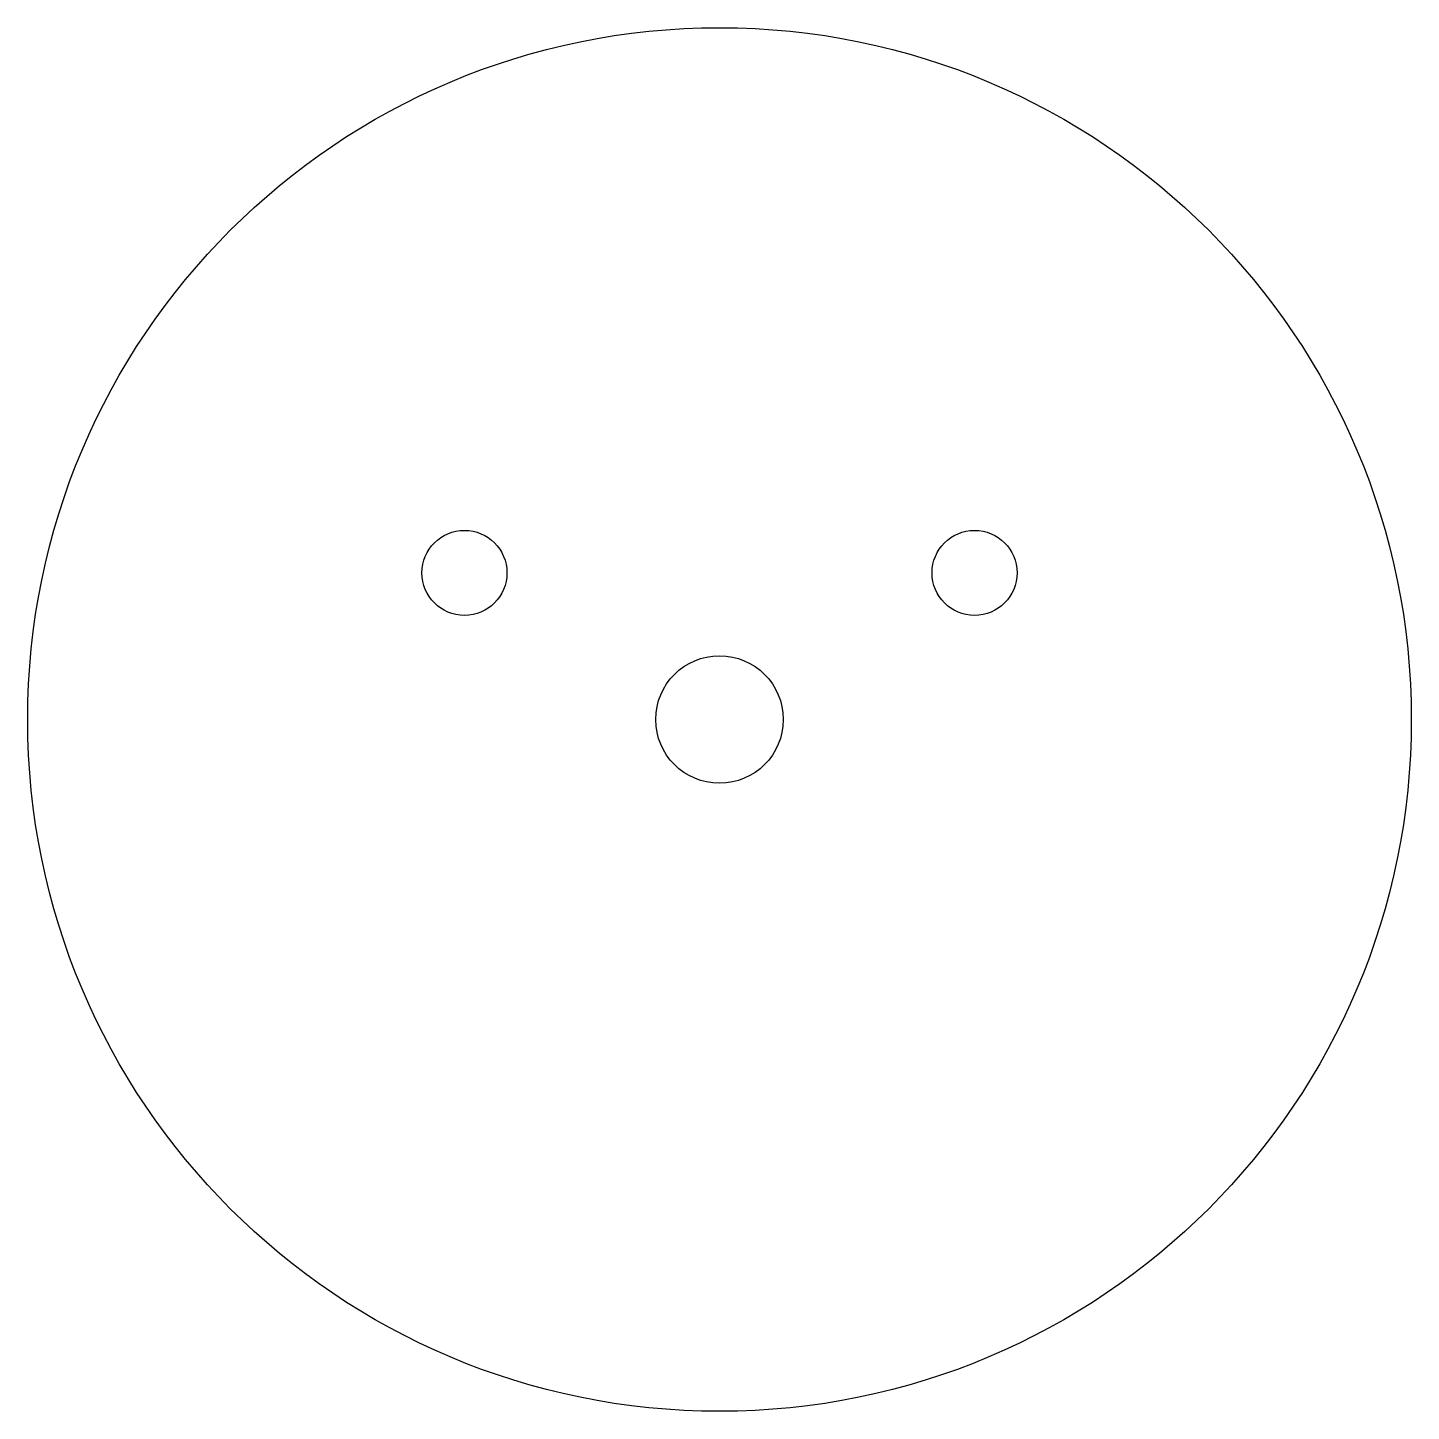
# Model space of a CAD drawing. Extents: x -32.5 to 32.5, y -32.5 to 32.5.
import ezdxf

# ---------------------------------------------------------------- set-up
doc = ezdxf.new("R2010")
doc.units = 0
doc.layers.get('0').update_dxf_attribs({"linetype": 'continuous'})

# ---------------------------------------------------------------- blocks, each defined once
blk = doc.blocks.new('SKETCH')
at = {"color": 7}
for centre, radius in [((0, 0), 32.55), ((-12, 6.897516), 2), ((12, 6.897516), 2), ((0, 0), 3)]:
    blk.add_circle(centre, radius, dxfattribs=at)

msp = doc.modelspace()

# ---------------------------------------------------------------- block references
at = {"color": 7}
msp.add_blockref('SKETCH', (0, 0), dxfattribs=at)

doc.saveas('drawing.dxf')
